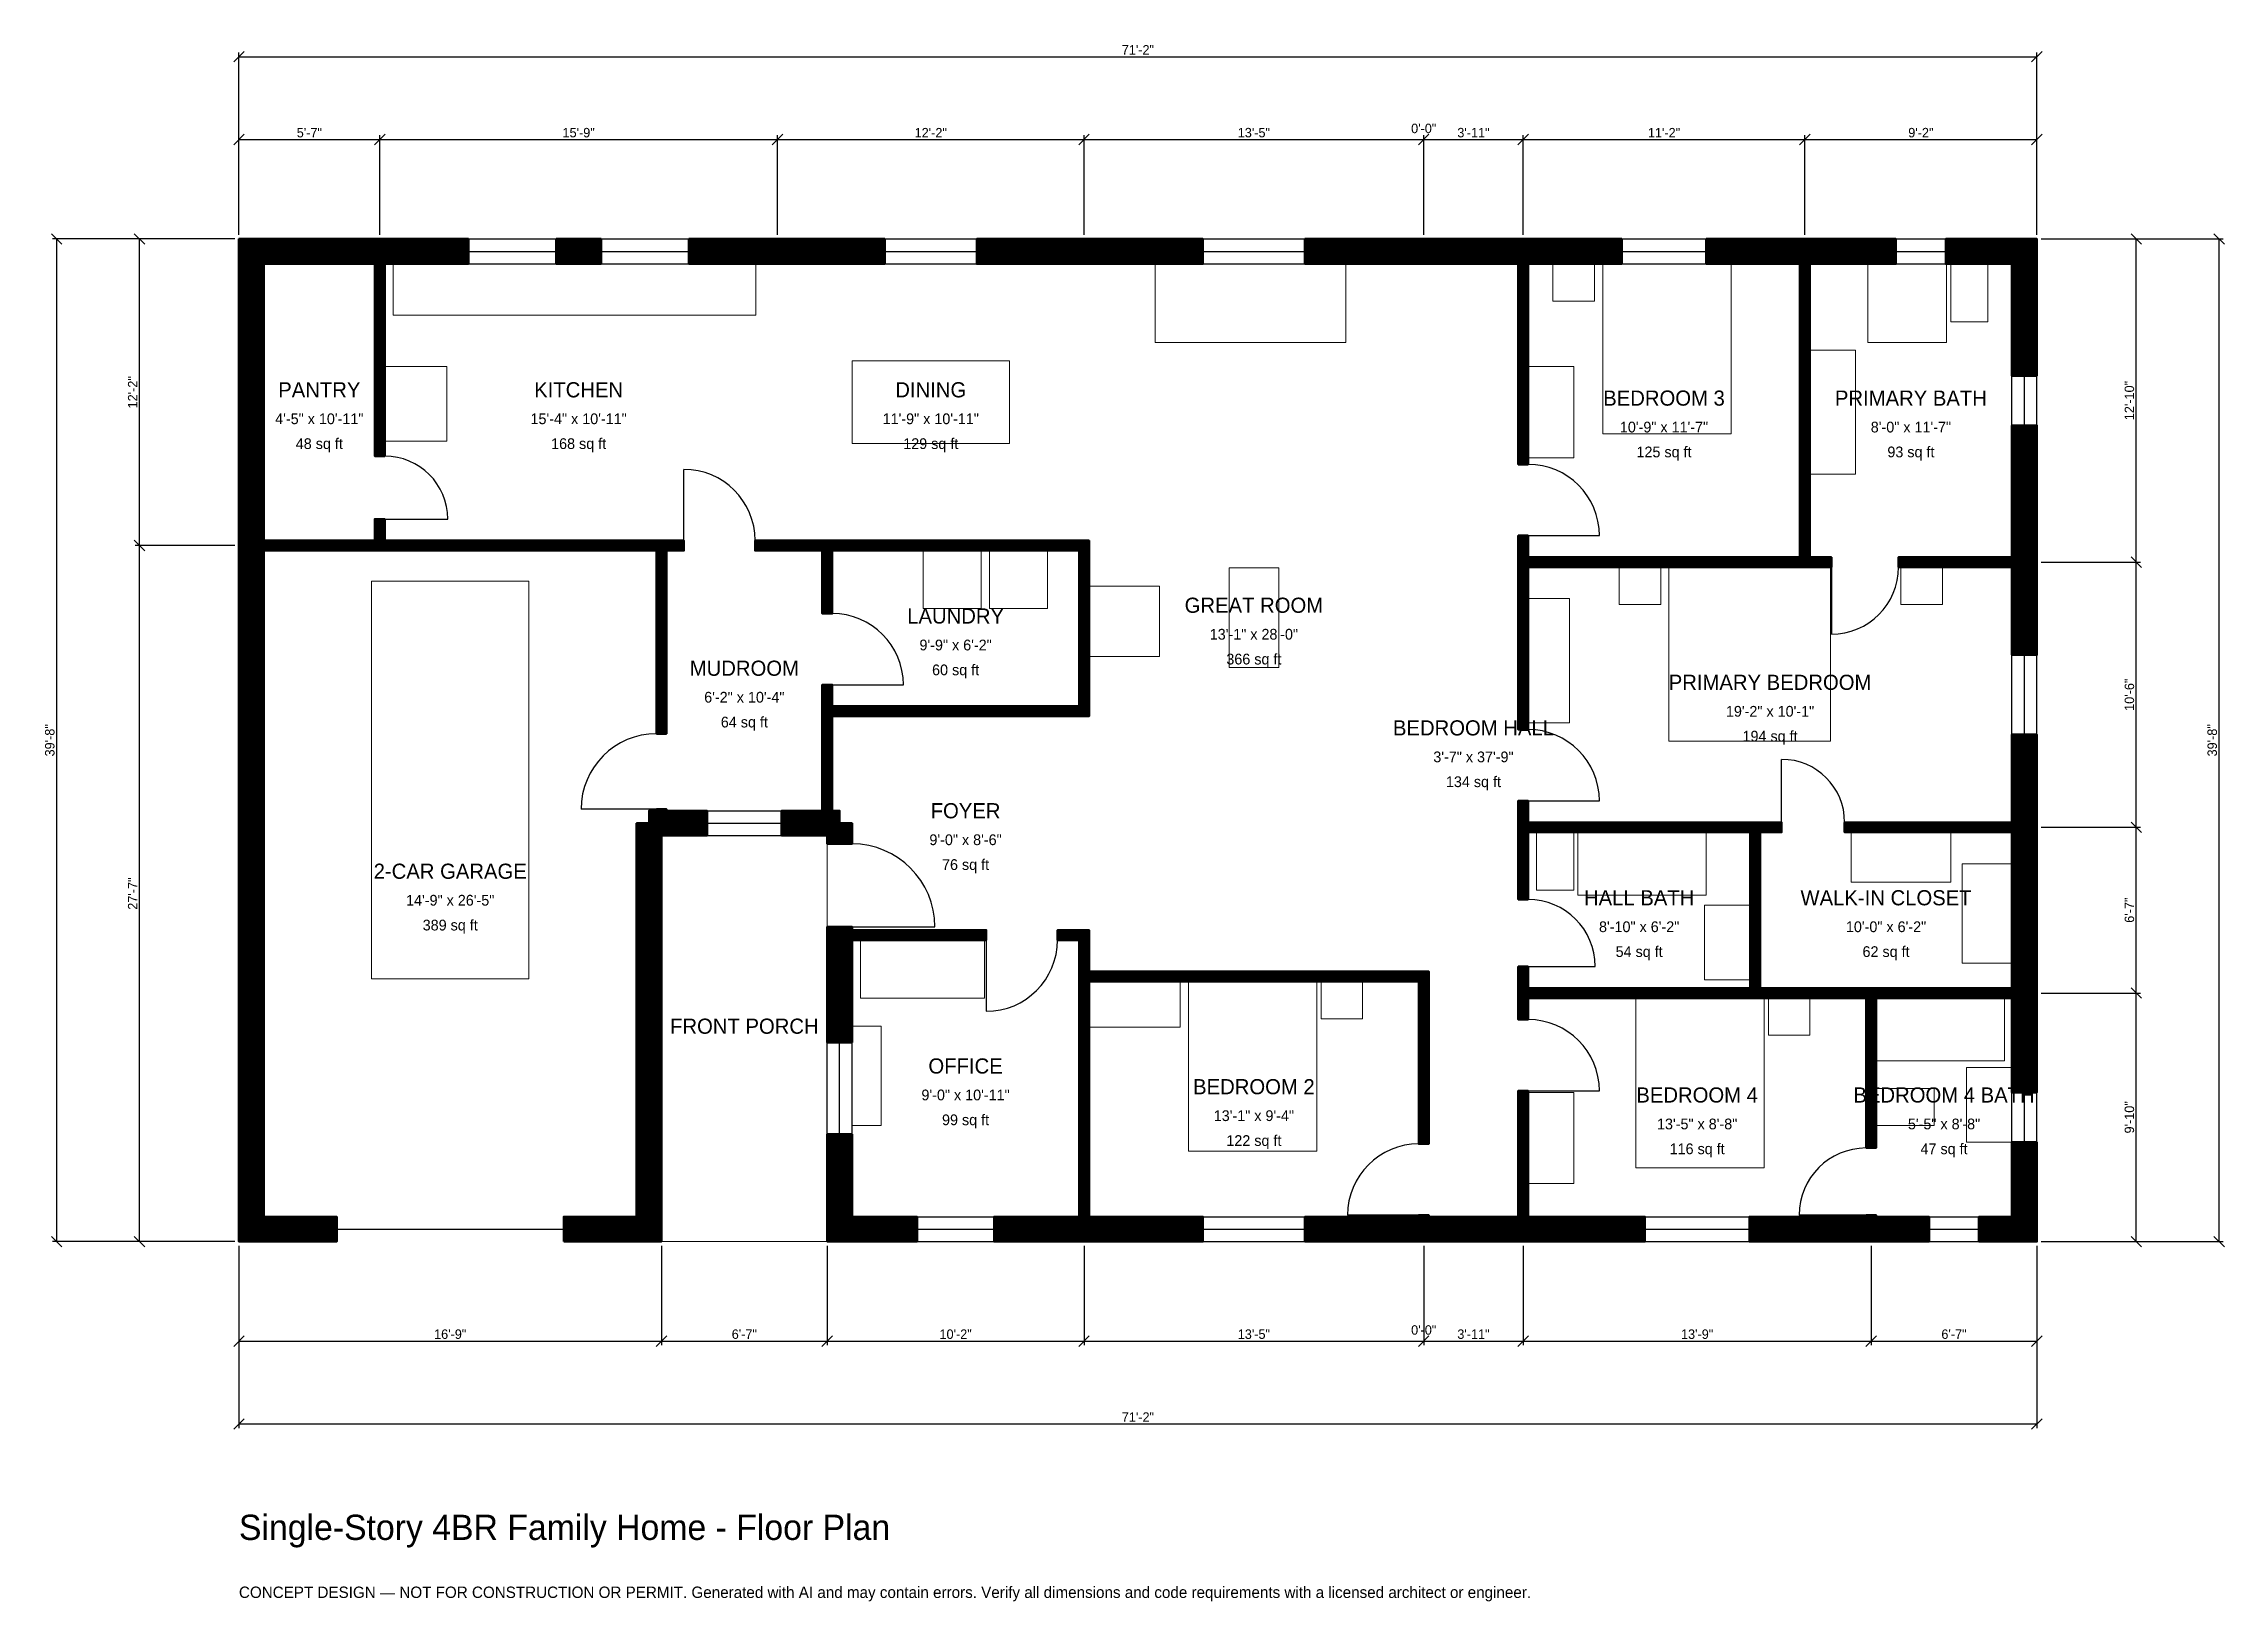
# Model space of a CAD drawing. Header units: inches. Extents: x -93 to 943, y -171 to 569.
import ezdxf
from ezdxf.enums import TextEntityAlignment as Align

# ---------------------------------------------------------------- set-up
doc = ezdxf.new("R2010")
doc.units = ezdxf.units.IN
doc.header["$MEASUREMENT"] = 0
doc.linetypes.add('DASHED', pattern=[0.6, 0.5, -0.1])
for name, color, linetype, lineweight in [('A-ANNO-DIMS', 1, 'Continuous', 13), ('A-ANNO-TEXT', 7, 'Continuous', 18), ('A-AREA-IDEN', 7, 'Continuous', 18), ('A-DOOR', 2, 'Continuous', 25), ('A-FLOR-FIXT', 9, 'Continuous', 13), ('A-FURN', 9, 'Continuous', 13), ('A-GLAZ', 4, 'Continuous', 25), ('A-SITE-PAVE', 8, 'Continuous', 13), ('A-WALL', 7, 'Continuous', 50), ('A-WALL-PATT', 8, 'Continuous', 13)]:
    doc.layers.add(name, color=color, linetype=linetype, lineweight=lineweight)
doc.dimstyles.new('PLAN', dxfattribs={"dimtxt": 4.5, "dimasz": 3, "dimexe": 2, "dimexo": 2, "dimgap": 1, "dimtad": 1, "dimdec": 0, "dimlunit": 4, "dimtsz": 2.5, "dimcen": 2.5, "dimclrd": 1, "dimclre": 1, "dimazin": 3, "dimtfac": 1, "dimtmove": 0, "dimatfit": 3})

msp = doc.modelspace()

# ---------------------------------------------------------------- hatches: boundary and pattern name
at = {"layer": 'A-WALL-PATT'}
h = msp.add_hatch(dxfattribs=at)
h.set_pattern_fill('ANSI31', color=8, scale=0.8)
h.paths.add_polyline_path([(154.3307, 0), (154.3307, 11.811), (188.9764, 11.811), (188.9764, 198.8189), (194.8819, 198.8189), (194.8819, 204.7244), (198.4252, 204.7244), (198.4252, 205.5118), (203.1496, 205.5118), (203.1496, 204.7244), (222.4409, 204.7244), (222.4409, 192.9134), (203.1496, 192.9134), (203.1496, 192.9133), (200.7874, 192.9133), (200.7874, 190.5512), (200.7874, 190.5512), (200.7874, 11.811), (200.7874, 11.811), (200.7874, 0), (200.7874, 0), (200.7874, 0), (188.9764, 0), (188.9764, 0), (154.3307, 0)])
h.paths.add_polyline_path([(11.811, 0), (11.811, 0), (0, 0), (0, 0), (0, 0), (0, 0), (0, 11.811), (0, 11.811), (0, 324.8031), (0, 328.3465), (0, 328.3465), (0, 333.0709), (0, 333.0709), (0, 336.6142), (0, 464.5669), (0, 464.5669), (0, 476.378), (0, 476.378), (0, 476.378), (0, 476.378), (11.811, 476.378), (11.811, 476.378), (61.0236, 476.378), (64.5669, 476.378), (64.5669, 476.378), (69.2913, 476.378), (69.2913, 476.378), (72.8346, 476.378), (109.0551, 476.378), (109.0551, 464.5669), (72.8346, 464.5669), (69.2913, 464.5669), (69.2913, 373.2283), (64.5669, 373.2283), (64.5669, 464.5669), (61.0236, 464.5669), (11.811, 464.5669), (11.811, 336.6142), (11.811, 333.0709), (64.5669, 333.0709), (64.5669, 343.3071), (69.2913, 343.3071), (69.2913, 333.0709), (198.4252, 333.0709), (203.1496, 333.0709), (211.4173, 333.0709), (211.4173, 328.3465), (203.1496, 328.3465), (203.1496, 241.3386), (198.4252, 241.3386), (198.4252, 328.3465), (69.2913, 328.3465), (64.5669, 328.3465), (11.811, 328.3465), (11.811, 324.8031), (11.811, 11.811), (46.4567, 11.811), (46.4567, 0), (11.811, 0)])
h.paths.add_polyline_path([(172.0472, 476.378), (172.0472, 464.5669), (150.7874, 464.5669), (150.7874, 476.378), (172.0472, 476.378)])
h.paths.add_polyline_path([(250, 476.378), (261.811, 476.378), (306.8898, 476.378), (306.8898, 464.5669), (261.811, 464.5669), (250, 464.5669), (213.7795, 464.5669), (213.7795, 476.378), (250, 476.378)])
h.paths.add_polyline_path([(395.6693, 476.378), (407.4803, 476.378), (458.0709, 476.378), (458.0709, 464.5669), (407.4803, 464.5669), (395.6693, 464.5669), (350.5906, 464.5669), (350.5906, 476.378), (395.6693, 476.378)])
h.paths.add_polyline_path([(568.8976, 476.378), (568.8976, 476.378), (604.3307, 476.378), (607.874, 476.378), (607.874, 476.378), (612.5984, 476.378), (612.5984, 476.378), (616.1417, 476.378), (657.0866, 476.378), (657.0866, 464.5669), (616.1417, 464.5669), (612.5984, 464.5669), (612.5984, 369.2913), (607.874, 369.2913), (607.874, 464.5669), (604.3307, 464.5669), (557.0866, 464.5669), (557.0866, 464.5669), (506.4961, 464.5669), (506.4961, 476.378), (568.8976, 476.378)])
h.paths.add_polyline_path([(738.189, 476.378), (741.7323, 476.378), (741.7323, 476.378), (746.4567, 476.378), (746.4567, 476.378), (750, 476.378), (787.4016, 476.378), (787.4016, 464.5669), (750, 464.5669), (746.4567, 464.5669), (746.4567, 325.1969), (756.6929, 325.1969), (756.6929, 320.4724), (746.4567, 320.4724), (741.7323, 320.4724), (612.5984, 320.4724), (612.5984, 243.3071), (607.874, 243.3071), (607.874, 320.4724), (607.874, 325.1969), (607.874, 335.4331), (612.5984, 335.4331), (612.5984, 325.1969), (741.7323, 325.1969), (741.7323, 464.5669), (738.189, 464.5669), (697.2441, 464.5669), (697.2441, 476.378), (738.189, 476.378)])
h.paths.add_polyline_path([(842.5197, 476.378), (842.5197, 476.378), (854.3307, 476.378), (854.3307, 476.378), (854.3307, 476.378), (854.3307, 464.5669), (854.3307, 464.5669), (854.3307, 411.4173), (842.5197, 411.4173), (842.5197, 464.5669), (811.0236, 464.5669), (811.0236, 476.378), (842.5197, 476.378)])
h.paths.add_polyline_path([(854.3307, 328.7402), (854.3307, 325.1969), (854.3307, 325.1969), (854.3307, 320.4724), (854.3307, 320.4724), (854.3307, 316.9291), (854.3307, 278.7402), (842.5197, 278.7402), (842.5197, 316.9291), (842.5197, 320.4724), (788.5827, 320.4724), (788.5827, 325.1969), (842.5197, 325.1969), (842.5197, 328.7402), (842.5197, 387.7953), (854.3307, 387.7953), (854.3307, 328.7402)])
h.paths.add_polyline_path([(854.3307, 202.7559), (854.3307, 199.2126), (854.3307, 199.2126), (854.3307, 194.4882), (854.3307, 194.4882), (854.3307, 190.9449), (854.3307, 124.0157), (854.3307, 120.4724), (854.3307, 120.4724), (854.3307, 115.748), (854.3307, 115.748), (854.3307, 112.2047), (854.3307, 70.8661), (842.5197, 70.8661), (842.5197, 112.2047), (842.5197, 115.748), (777.9528, 115.748), (777.9528, 44.4882), (773.2283, 44.4882), (773.2283, 115.748), (722.8346, 115.748), (718.1102, 115.748), (612.5984, 115.748), (612.5984, 105.5118), (607.874, 105.5118), (607.874, 115.748), (607.874, 120.4724), (607.874, 130.7087), (612.5984, 130.7087), (612.5984, 120.4724), (718.1102, 120.4724), (718.1102, 194.4882), (612.5984, 194.4882), (612.5984, 162.5984), (607.874, 162.5984), (607.874, 194.4882), (607.874, 199.2126), (607.874, 209.4488), (612.5984, 209.4488), (612.5984, 199.2126), (718.1102, 199.2126), (722.8346, 199.2126), (733.0709, 199.2126), (733.0709, 194.4882), (722.8346, 194.4882), (722.8346, 120.4724), (773.2283, 120.4724), (777.9528, 120.4724), (842.5197, 120.4724), (842.5197, 124.0157), (842.5197, 190.9449), (842.5197, 194.4882), (762.9921, 194.4882), (762.9921, 199.2126), (842.5197, 199.2126), (842.5197, 202.7559), (842.5197, 240.9449), (854.3307, 240.9449), (854.3307, 202.7559)])
h.paths.add_polyline_path([(854.3307, 11.811), (854.3307, 11.811), (854.3307, 0), (854.3307, 0), (854.3307, 0), (842.5197, 0), (842.5197, 0), (826.7717, 0), (826.7717, 11.811), (842.5197, 11.811), (842.5197, 47.2441), (854.3307, 47.2441), (854.3307, 11.811)])
h.paths.add_polyline_path([(781.4961, 0), (777.9528, 0), (777.9528, 0), (773.2283, 0), (773.2283, 0), (769.685, 0), (717.7165, 0), (717.7165, 11.811), (769.685, 11.811), (773.2283, 11.811), (773.2283, 12.5984), (777.9528, 12.5984), (777.9528, 11.811), (781.4961, 11.811), (803.1496, 11.811), (803.1496, 0), (781.4961, 0)])
h.paths.add_polyline_path([(616.1417, 0), (612.5984, 0), (612.5984, 0), (607.874, 0), (607.874, 0), (604.3307, 0), (568.8976, 0), (565.3543, 0), (565.3543, 0), (560.6299, 0), (560.6299, 0), (557.0866, 0), (506.4961, 0), (506.4961, 11.811), (557.0866, 11.811), (560.6299, 11.811), (560.6299, 12.5984), (565.3543, 12.5984), (565.3543, 11.811), (568.8976, 11.811), (604.3307, 11.811), (607.874, 11.811), (607.874, 71.6535), (612.5984, 71.6535), (612.5984, 11.811), (616.1417, 11.811), (668.1102, 11.811), (668.1102, 0), (616.1417, 0)])
h.paths.add_polyline_path([(407.4803, 0), (403.937, 0), (403.937, 0), (399.2126, 0), (399.2126, 0), (395.6693, 0), (358.8583, 0), (358.8583, 11.811), (395.6693, 11.811), (399.2126, 11.811), (399.2126, 123.622), (399.2126, 128.3465), (399.2126, 143.3071), (388.9764, 143.3071), (388.9764, 148.0315), (399.2126, 148.0315), (403.937, 148.0315), (403.937, 143.3071), (403.937, 128.3465), (560.6299, 128.3465), (565.3543, 128.3465), (565.3543, 123.622), (565.3543, 46.4567), (560.6299, 46.4567), (560.6299, 123.622), (403.937, 123.622), (403.937, 11.811), (407.4803, 11.811), (458.0709, 11.811), (458.0709, 0), (407.4803, 0)])
h.paths.add_polyline_path([(291.3386, 0), (291.3386, 0), (279.5276, 0), (279.5276, 0), (279.5275, 0), (279.5275, 11.811), (279.5276, 11.811), (279.5276, 50.9843), (291.3386, 50.9843), (291.3386, 11.811), (322.2441, 11.811), (322.2441, 0), (291.3386, 0)])
h.paths.add_polyline_path([(279.5276, 139.7638), (279.5276, 143.3071), (279.5275, 143.3071), (279.5275, 148.0315), (279.5276, 148.0315), (279.5276, 149.6063), (291.3386, 149.6063), (291.3386, 148.0315), (355.1181, 148.0315), (355.1181, 143.3071), (291.3386, 143.3071), (291.3386, 139.7638), (291.3386, 94.685), (279.5276, 94.685), (279.5276, 139.7638)])
h.paths.add_polyline_path([(279.5276, 190.5512), (279.5275, 190.5512), (279.5275, 192.9133), (277.1654, 192.9133), (277.1654, 192.9134), (257.874, 192.9134), (257.874, 204.7244), (277.1654, 204.7244), (277.1654, 249.6063), (277.1654, 254.3307), (277.1654, 264.5669), (281.8898, 264.5669), (281.8898, 254.3307), (399.2126, 254.3307), (399.2126, 328.3465), (281.8898, 328.3465), (281.8898, 298.4252), (277.1654, 298.4252), (277.1654, 328.3465), (258.2677, 328.3465), (253.5433, 328.3465), (245.2756, 328.3465), (245.2756, 333.0709), (253.5433, 333.0709), (258.2677, 333.0709), (277.1654, 333.0709), (281.8898, 333.0709), (399.2126, 333.0709), (403.937, 333.0709), (403.937, 328.3465), (403.937, 254.3307), (403.937, 249.6063), (399.2126, 249.6063), (281.8898, 249.6063), (281.8898, 204.7244), (285.4331, 204.7244), (285.4331, 198.8189), (291.3386, 198.8189), (291.3386, 188.9764), (279.5276, 188.9764), (279.5276, 190.5512)])

# ---------------------------------------------------------------- linework, layer by layer
at = {"layer": 'A-DOOR'}
for p, q in [((211.4173, 333.0709), (211.4173, 366.9291)), ((69.2913, 343.3071), (99.2126, 343.3071)), ((612.5984, 335.4331), (646.4567, 335.4331)), ((756.6929, 320.4724), (756.6929, 288.5827)), ((281.8898, 264.5669), (315.748, 264.5669)), ((733.0709, 199.2126), (733.0709, 229.1339)), ((612.5984, 209.4488), (646.4567, 209.4488)), ((198.4252, 205.5118), (162.5984, 205.5118)), ((291.3386, 149.6063), (330.7087, 149.6063)), ((355.1181, 143.3071), (355.1181, 109.4488)), ((612.5984, 130.7087), (644.4882, 130.7087)), ((612.5984, 71.6535), (646.4567, 71.6535)), ((560.6299, 12.5984), (526.7717, 12.5984)), ((773.2283, 12.5984), (741.3386, 12.5984))]:
    msp.add_line(p, q, dxfattribs=at)
at = {"layer": 'A-DOOR', "linetype": 'DASHED'}
msp.add_line((46.4567, 5.9055), (154.3307, 5.9055), dxfattribs=at)
at = {"layer": 'A-DOOR'}
for centre, radius, start, end in [((69.2913, 343.3071), 29.9213, 0, 90), ((211.4173, 333.0709), 33.8583, 0, 90), ((612.5984, 335.4331), 33.8583, 0, 90), ((756.6929, 320.4724), 31.8898, 270, 360), ((281.8898, 264.5669), 33.8583, 0, 90), ((198.4252, 205.5118), 35.8268, 90, 180), ((612.5984, 209.4488), 33.8583, 0, 90), ((733.0709, 199.2126), 29.9213, 0, 90), ((291.3386, 149.6063), 39.3701, 0, 90), ((612.5984, 130.7087), 31.8898, 0, 90), ((355.1181, 143.3071), 33.8583, 270, 360), ((612.5984, 71.6535), 33.8583, 0, 90), ((560.6299, 12.5984), 33.8583, 90, 180), ((773.2283, 12.5984), 31.8898, 90, 180)]:
    msp.add_arc(centre, radius, start, end, dxfattribs=at)
at = {"layer": 'A-FLOR-FIXT'}
for points in [[(73.2283, 440.1575), (245.6693, 440.1575), (245.6693, 464.5669), (73.2283, 464.5669)], [(774.0157, 427.1654), (811.4173, 427.1654), (811.4173, 464.5669), (774.0157, 464.5669)], [(813.3858, 437.0079), (831.1024, 437.0079), (831.1024, 464.5669), (813.3858, 464.5669)], [(746.4567, 364.5669), (768.1102, 364.5669), (768.1102, 423.622), (746.4567, 423.622)], [(616.5354, 166.9291), (634.252, 166.9291), (634.252, 194.4882), (616.5354, 194.4882)], [(636.2205, 164.5669), (697.2441, 164.5669), (697.2441, 194.4882), (636.2205, 194.4882)], [(696.4567, 124.4094), (718.1102, 124.4094), (718.1102, 159.8425), (696.4567, 159.8425)], [(777.9528, 85.8268), (838.9764, 85.8268), (838.9764, 115.748), (777.9528, 115.748)], [(777.9528, 55.1181), (805.5118, 55.1181), (805.5118, 72.8346), (777.9528, 72.8346)], [(820.8661, 47.2441), (842.5197, 47.2441), (842.5197, 82.6772), (820.8661, 82.6772)]]:
    msp.add_lwpolyline(points, close=True, dxfattribs=at)
at = {"layer": 'A-FURN'}
for points in [[(435.4331, 427.1654), (525.9843, 427.1654), (525.9843, 464.5669), (435.4331, 464.5669)], [(624.4094, 446.8504), (644.0945, 446.8504), (644.0945, 464.5669), (624.4094, 464.5669)], [(648.0315, 383.8583), (709.0551, 383.8583), (709.0551, 464.5669), (648.0315, 464.5669)], [(69.2913, 380.315), (98.8189, 380.315), (98.8189, 415.748), (69.2913, 415.748)], [(291.3386, 379.1339), (366.1417, 379.1339), (366.1417, 418.5039), (291.3386, 418.5039)], [(612.5984, 372.4409), (634.252, 372.4409), (634.252, 415.748), (612.5984, 415.748)], [(325.1969, 300.7874), (352.7559, 300.7874), (352.7559, 328.3465), (325.1969, 328.3465)], [(356.6929, 300.7874), (384.252, 300.7874), (384.252, 328.3465), (356.6929, 328.3465)], [(62.9921, 124.8031), (137.7953, 124.8031), (137.7953, 313.7795), (62.9921, 313.7795)], [(403.937, 277.9528), (437.4016, 277.9528), (437.4016, 311.4173), (403.937, 311.4173)], [(470.4724, 272.8346), (494.0945, 272.8346), (494.0945, 320.0787), (470.4724, 320.0787)], [(655.9055, 302.7559), (675.5906, 302.7559), (675.5906, 320.4724), (655.9055, 320.4724)], [(679.5276, 237.7953), (756.2992, 237.7953), (756.2992, 320.4724), (679.5276, 320.4724)], [(789.7638, 302.7559), (809.4488, 302.7559), (809.4488, 320.4724), (789.7638, 320.4724)], [(612.5984, 246.4567), (632.2835, 246.4567), (632.2835, 305.5118), (612.5984, 305.5118)], [(766.1417, 170.8661), (813.3858, 170.8661), (813.3858, 194.4882), (766.1417, 194.4882)], [(818.8976, 132.2835), (842.5197, 132.2835), (842.5197, 179.5276), (818.8976, 179.5276)], [(295.2756, 115.748), (354.3307, 115.748), (354.3307, 143.3071), (295.2756, 143.3071)], [(403.937, 101.9685), (447.2441, 101.9685), (447.2441, 123.622), (403.937, 123.622)], [(451.1811, 42.9134), (512.2047, 42.9134), (512.2047, 123.622), (451.1811, 123.622)], [(514.1732, 105.9055), (533.8583, 105.9055), (533.8583, 123.622), (514.1732, 123.622)], [(663.7795, 35.0394), (724.8031, 35.0394), (724.8031, 115.748), (663.7795, 115.748)], [(726.7717, 98.0315), (746.4567, 98.0315), (746.4567, 115.748), (726.7717, 115.748)], [(291.3386, 55.1181), (305.1181, 55.1181), (305.1181, 102.3622), (291.3386, 102.3622)], [(612.5984, 27.5591), (634.252, 27.5591), (634.252, 70.8661), (612.5984, 70.8661)]]:
    msp.add_lwpolyline(points, close=True, dxfattribs=at)
at = {"layer": 'A-GLAZ'}
for p, q in [((109.0551, 476.378), (150.7874, 476.378)), ((109.0551, 470.4724), (150.7874, 470.4724)), ((172.0472, 476.378), (213.7795, 476.378)), ((172.0472, 470.4724), (213.7795, 470.4724)), ((306.8898, 476.378), (350.5906, 476.378)), ((306.8898, 470.4724), (350.5906, 470.4724)), ((458.0709, 476.378), (506.4961, 476.378)), ((458.0709, 470.4724), (506.4961, 470.4724)), ((657.0866, 476.378), (697.2441, 476.378)), ((657.0866, 470.4724), (697.2441, 470.4724)), ((787.4016, 476.378), (811.0236, 476.378)), ((787.4016, 470.4724), (811.0236, 470.4724)), ((109.0551, 464.5669), (150.7874, 464.5669)), ((172.0472, 464.5669), (213.7795, 464.5669)), ((306.8898, 464.5669), (350.5906, 464.5669)), ((458.0709, 464.5669), (506.4961, 464.5669)), ((657.0866, 464.5669), (697.2441, 464.5669)), ((787.4016, 464.5669), (811.0236, 464.5669)), ((842.5197, 387.7953), (842.5197, 411.4173)), ((848.4252, 387.7953), (848.4252, 411.4173)), ((854.3307, 387.7953), (854.3307, 411.4173)), ((842.5197, 240.9449), (842.5197, 278.7402)), ((848.4252, 240.9449), (848.4252, 278.7402)), ((854.3307, 240.9449), (854.3307, 278.7402)), ((222.4409, 204.7244), (257.874, 204.7244)), ((222.4409, 198.8189), (257.874, 198.8189)), ((222.4409, 192.9134), (257.874, 192.9134)), ((279.5276, 50.9843), (279.5276, 94.685)), ((285.4331, 50.9843), (285.4331, 94.685)), ((291.3386, 50.9843), (291.3386, 94.685)), ((842.5197, 47.2441), (842.5197, 70.8661)), ((848.4252, 47.2441), (848.4252, 70.8661)), ((854.3307, 47.2441), (854.3307, 70.8661)), ((322.2441, 11.811), (358.8583, 11.811)), ((458.0709, 11.811), (506.4961, 11.811)), ((668.1102, 11.811), (717.7165, 11.811)), ((803.1496, 11.811), (826.7717, 11.811)), ((322.2441, 5.9055), (358.8583, 5.9055)), ((322.2441, 0), (358.8583, 0)), ((458.0709, 5.9055), (506.4961, 5.9055)), ((458.0709, 0), (506.4961, 0)), ((668.1102, 5.9055), (717.7165, 5.9055)), ((668.1102, 0), (717.7165, 0)), ((803.1496, 5.9055), (826.7717, 5.9055)), ((803.1496, 0), (826.7717, 0))]:
    msp.add_line(p, q, dxfattribs=at)
at = {"layer": 'A-SITE-PAVE', "linetype": 'DASHED'}
msp.add_lwpolyline([(200.7874, 0), (279.5276, 0), (279.5276, 192.9134), (200.7874, 192.9134)], close=True, dxfattribs=at)
at = {"layer": 'A-WALL'}
for points in [[(11.811, 0), (11.811, 0), (0, 0), (0, 0), (0, 0), (0, 0), (0, 11.811), (0, 11.811), (0, 324.8031), (0, 328.3465), (0, 328.3465), (0, 333.0709), (0, 333.0709), (0, 336.6142), (0, 464.5669), (0, 464.5669), (0, 476.378), (0, 476.378), (0, 476.378), (0, 476.378), (11.811, 476.378), (11.811, 476.378), (61.0236, 476.378), (64.5669, 476.378), (64.5669, 476.378), (69.2913, 476.378), (69.2913, 476.378), (72.8346, 476.378), (109.0551, 476.378), (109.0551, 464.5669), (72.8346, 464.5669), (69.2913, 464.5669), (69.2913, 373.2283), (64.5669, 373.2283), (64.5669, 464.5669), (61.0236, 464.5669), (11.811, 464.5669), (11.811, 336.6142), (11.811, 333.0709), (64.5669, 333.0709), (64.5669, 343.3071), (69.2913, 343.3071), (69.2913, 333.0709), (198.4252, 333.0709), (203.1496, 333.0709), (211.4173, 333.0709), (211.4173, 328.3465), (203.1496, 328.3465), (203.1496, 241.3386), (198.4252, 241.3386), (198.4252, 328.3465), (69.2913, 328.3465), (64.5669, 328.3465), (11.811, 328.3465), (11.811, 324.8031), (11.811, 11.811), (46.4567, 11.811), (46.4567, 0), (11.811, 0)], [(172.0472, 476.378), (172.0472, 464.5669), (150.7874, 464.5669), (150.7874, 476.378), (172.0472, 476.378)], [(250, 476.378), (261.811, 476.378), (306.8898, 476.378), (306.8898, 464.5669), (261.811, 464.5669), (250, 464.5669), (213.7795, 464.5669), (213.7795, 476.378), (250, 476.378)], [(395.6693, 476.378), (407.4803, 476.378), (458.0709, 476.378), (458.0709, 464.5669), (407.4803, 464.5669), (395.6693, 464.5669), (350.5906, 464.5669), (350.5906, 476.378), (395.6693, 476.378)], [(568.8976, 476.378), (568.8976, 476.378), (604.3307, 476.378), (607.874, 476.378), (607.874, 476.378), (612.5984, 476.378), (612.5984, 476.378), (616.1417, 476.378), (657.0866, 476.378), (657.0866, 464.5669), (616.1417, 464.5669), (612.5984, 464.5669), (612.5984, 369.2913), (607.874, 369.2913), (607.874, 464.5669), (604.3307, 464.5669), (557.0866, 464.5669), (557.0866, 464.5669), (506.4961, 464.5669), (506.4961, 476.378), (568.8976, 476.378)], [(738.189, 476.378), (741.7323, 476.378), (741.7323, 476.378), (746.4567, 476.378), (746.4567, 476.378), (750, 476.378), (787.4016, 476.378), (787.4016, 464.5669), (750, 464.5669), (746.4567, 464.5669), (746.4567, 325.1969), (756.6929, 325.1969), (756.6929, 320.4724), (746.4567, 320.4724), (741.7323, 320.4724), (612.5984, 320.4724), (612.5984, 243.3071), (607.874, 243.3071), (607.874, 320.4724), (607.874, 325.1969), (607.874, 335.4331), (612.5984, 335.4331), (612.5984, 325.1969), (741.7323, 325.1969), (741.7323, 464.5669), (738.189, 464.5669), (697.2441, 464.5669), (697.2441, 476.378), (738.189, 476.378)], [(842.5197, 476.378), (842.5197, 476.378), (854.3307, 476.378), (854.3307, 476.378), (854.3307, 476.378), (854.3307, 464.5669), (854.3307, 464.5669), (854.3307, 411.4173), (842.5197, 411.4173), (842.5197, 464.5669), (811.0236, 464.5669), (811.0236, 476.378), (842.5197, 476.378)], [(854.3307, 328.7402), (854.3307, 325.1969), (854.3307, 325.1969), (854.3307, 320.4724), (854.3307, 320.4724), (854.3307, 316.9291), (854.3307, 278.7402), (842.5197, 278.7402), (842.5197, 316.9291), (842.5197, 320.4724), (788.5827, 320.4724), (788.5827, 325.1969), (842.5197, 325.1969), (842.5197, 328.7402), (842.5197, 387.7953), (854.3307, 387.7953), (854.3307, 328.7402)], [(279.5276, 190.5512), (279.5275, 190.5512), (279.5275, 192.9133), (277.1654, 192.9133), (277.1654, 192.9134), (257.874, 192.9134), (257.874, 204.7244), (277.1654, 204.7244), (277.1654, 249.6063), (277.1654, 254.3307), (277.1654, 264.5669), (281.8898, 264.5669), (281.8898, 254.3307), (399.2126, 254.3307), (399.2126, 328.3465), (281.8898, 328.3465), (281.8898, 298.4252), (277.1654, 298.4252), (277.1654, 328.3465), (258.2677, 328.3465), (253.5433, 328.3465), (245.2756, 328.3465), (245.2756, 333.0709), (253.5433, 333.0709), (258.2677, 333.0709), (277.1654, 333.0709), (281.8898, 333.0709), (399.2126, 333.0709), (403.937, 333.0709), (403.937, 328.3465), (403.937, 254.3307), (403.937, 249.6063), (399.2126, 249.6063), (281.8898, 249.6063), (281.8898, 204.7244), (285.4331, 204.7244), (285.4331, 198.8189), (291.3386, 198.8189), (291.3386, 188.9764), (279.5276, 188.9764), (279.5276, 190.5512)], [(854.3307, 202.7559), (854.3307, 199.2126), (854.3307, 199.2126), (854.3307, 194.4882), (854.3307, 194.4882), (854.3307, 190.9449), (854.3307, 124.0157), (854.3307, 120.4724), (854.3307, 120.4724), (854.3307, 115.748), (854.3307, 115.748), (854.3307, 112.2047), (854.3307, 70.8661), (842.5197, 70.8661), (842.5197, 112.2047), (842.5197, 115.748), (777.9528, 115.748), (777.9528, 44.4882), (773.2283, 44.4882), (773.2283, 115.748), (722.8346, 115.748), (718.1102, 115.748), (612.5984, 115.748), (612.5984, 105.5118), (607.874, 105.5118), (607.874, 115.748), (607.874, 120.4724), (607.874, 130.7087), (612.5984, 130.7087), (612.5984, 120.4724), (718.1102, 120.4724), (718.1102, 194.4882), (612.5984, 194.4882), (612.5984, 162.5984), (607.874, 162.5984), (607.874, 194.4882), (607.874, 199.2126), (607.874, 209.4488), (612.5984, 209.4488), (612.5984, 199.2126), (718.1102, 199.2126), (722.8346, 199.2126), (733.0709, 199.2126), (733.0709, 194.4882), (722.8346, 194.4882), (722.8346, 120.4724), (773.2283, 120.4724), (777.9528, 120.4724), (842.5197, 120.4724), (842.5197, 124.0157), (842.5197, 190.9449), (842.5197, 194.4882), (762.9921, 194.4882), (762.9921, 199.2126), (842.5197, 199.2126), (842.5197, 202.7559), (842.5197, 240.9449), (854.3307, 240.9449), (854.3307, 202.7559)], [(154.3307, 0), (154.3307, 11.811), (188.9764, 11.811), (188.9764, 198.8189), (194.8819, 198.8189), (194.8819, 204.7244), (198.4252, 204.7244), (198.4252, 205.5118), (203.1496, 205.5118), (203.1496, 204.7244), (222.4409, 204.7244), (222.4409, 192.9134), (203.1496, 192.9134), (203.1496, 192.9133), (200.7874, 192.9133), (200.7874, 190.5512), (200.7874, 190.5512), (200.7874, 11.811), (200.7874, 11.811), (200.7874, 0), (200.7874, 0), (200.7874, 0), (188.9764, 0), (188.9764, 0), (154.3307, 0)], [(279.5276, 139.7638), (279.5276, 143.3071), (279.5275, 143.3071), (279.5275, 148.0315), (279.5276, 148.0315), (279.5276, 149.6063), (291.3386, 149.6063), (291.3386, 148.0315), (355.1181, 148.0315), (355.1181, 143.3071), (291.3386, 143.3071), (291.3386, 139.7638), (291.3386, 94.685), (279.5276, 94.685), (279.5276, 139.7638)], [(407.4803, 0), (403.937, 0), (403.937, 0), (399.2126, 0), (399.2126, 0), (395.6693, 0), (358.8583, 0), (358.8583, 11.811), (395.6693, 11.811), (399.2126, 11.811), (399.2126, 123.622), (399.2126, 128.3465), (399.2126, 143.3071), (388.9764, 143.3071), (388.9764, 148.0315), (399.2126, 148.0315), (403.937, 148.0315), (403.937, 143.3071), (403.937, 128.3465), (560.6299, 128.3465), (565.3543, 128.3465), (565.3543, 123.622), (565.3543, 46.4567), (560.6299, 46.4567), (560.6299, 123.622), (403.937, 123.622), (403.937, 11.811), (407.4803, 11.811), (458.0709, 11.811), (458.0709, 0), (407.4803, 0)], [(616.1417, 0), (612.5984, 0), (612.5984, 0), (607.874, 0), (607.874, 0), (604.3307, 0), (568.8976, 0), (565.3543, 0), (565.3543, 0), (560.6299, 0), (560.6299, 0), (557.0866, 0), (506.4961, 0), (506.4961, 11.811), (557.0866, 11.811), (560.6299, 11.811), (560.6299, 12.5984), (565.3543, 12.5984), (565.3543, 11.811), (568.8976, 11.811), (604.3307, 11.811), (607.874, 11.811), (607.874, 71.6535), (612.5984, 71.6535), (612.5984, 11.811), (616.1417, 11.811), (668.1102, 11.811), (668.1102, 0), (616.1417, 0)], [(291.3386, 0), (291.3386, 0), (279.5276, 0), (279.5276, 0), (279.5275, 0), (279.5275, 11.811), (279.5276, 11.811), (279.5276, 50.9843), (291.3386, 50.9843), (291.3386, 11.811), (322.2441, 11.811), (322.2441, 0), (291.3386, 0)], [(854.3307, 11.811), (854.3307, 11.811), (854.3307, 0), (854.3307, 0), (854.3307, 0), (842.5197, 0), (842.5197, 0), (826.7717, 0), (826.7717, 11.811), (842.5197, 11.811), (842.5197, 47.2441), (854.3307, 47.2441), (854.3307, 11.811)], [(781.4961, 0), (777.9528, 0), (777.9528, 0), (773.2283, 0), (773.2283, 0), (769.685, 0), (717.7165, 0), (717.7165, 11.811), (769.685, 11.811), (773.2283, 11.811), (773.2283, 12.5984), (777.9528, 12.5984), (777.9528, 11.811), (781.4961, 11.811), (803.1496, 11.811), (803.1496, 0), (781.4961, 0)]]:
    msp.add_lwpolyline(points, close=True, dxfattribs=at)

# ---------------------------------------------------------------- texts
at = {"layer": 'A-ANNO-TEXT'}
for s, height, p in [('Single-Story 4BR Family Home - Floor Plan', 12, (0, -141.7323)), ('CONCEPT DESIGN — NOT FOR CONSTRUCTION OR PERMIT. Generated with AI and may contain errors. Verify all dimensions and code requirements with a licensed architect or engineer.', 5.4, (0, -169.2913))]:
    msp.add_text(s, height=height, dxfattribs=at).set_placement(p)
at = {"layer": 'A-AREA-IDEN'}
for s, height, p in [('PANTRY', 7.2, (38.189, 404.7244)), ('KITCHEN', 7.2, (161.4173, 404.7244)), ('DINING', 7.2, (328.7402, 404.7244)), ('BEDROOM 3', 7.2, (677.1654, 400.7874)), ('PRIMARY BATH', 7.2, (794.4882, 400.7874)), ('4\'-5" x 10\'-11"', 5.1, (38.189, 390.9449)), ('15\'-4" x 10\'-11"', 5.1, (161.4173, 390.9449)), ('11\'-9" x 10\'-11"', 5.1, (328.7402, 390.9449)), ('10\'-9" x 11\'-7"', 5.1, (677.1654, 387.0079)), ('8\'-0" x 11\'-7"', 5.1, (794.4882, 387.0079)), ('48 sq ft', 5.1, (38.189, 379.1339)), ('168 sq ft', 5.1, (161.4173, 379.1339)), ('129 sq ft', 5.1, (328.7402, 379.1339)), ('125 sq ft', 5.1, (677.1654, 375.1969)), ('93 sq ft', 5.1, (794.4882, 375.1969)), ('LAUNDRY', 7.2, (340.5512, 297.2441)), ('GREAT ROOM', 7.2, (482.2835, 302.3622)), ('13\'-1" x 28\'-0"', 5.1, (482.2835, 288.5827)), ('9\'-9" x 6\'-2"', 5.1, (340.5512, 283.4646)), ('MUDROOM', 7.2, (240.1575, 272.4409)), ('60 sq ft', 5.1, (340.5512, 271.6535)), ('366 sq ft', 5.1, (482.2835, 276.7717)), ('PRIMARY BEDROOM', 7.2, (727.5591, 265.748)), ('6\'-2" x 10\'-4"', 5.1, (240.1575, 258.6614)), ('64 sq ft', 5.1, (240.1575, 246.8504)), ('19\'-2" x 10\'-1"', 5.1, (727.5591, 251.9685)), ('BEDROOM HALL', 7.2, (586.6142, 244.0945)), ('194 sq ft', 5.1, (727.5591, 240.1575)), ('3\'-7" x 37\'-9"', 5.1, (586.6142, 230.315)), ('134 sq ft', 5.1, (586.6142, 218.5039)), ('FOYER', 7.2, (345.2756, 204.7244)), ('9\'-0" x 8\'-6"', 5.1, (345.2756, 190.9449)), ('2-CAR GARAGE', 7.2, (100.3937, 175.9843)), ('76 sq ft', 5.1, (345.2756, 179.1339)), ('HALL BATH', 7.2, (665.3543, 163.3858)), ('WALK-IN CLOSET', 7.2, (782.6772, 163.3858)), ('14\'-9" x 26\'-5"', 5.1, (100.3937, 162.2047)), ('389 sq ft', 5.1, (100.3937, 150.3937)), ('8\'-10" x 6\'-2"', 5.1, (665.3543, 149.6063)), ('10\'-0" x 6\'-2"', 5.1, (782.6772, 149.6063)), ('54 sq ft', 5.1, (665.3543, 137.7953)), ('62 sq ft', 5.1, (782.6772, 137.7953)), ('FRONT PORCH', 7.2, (240.1575, 102.3622)), ('OFFICE', 7.2, (345.2756, 83.4646)), ('BEDROOM 2', 7.2, (482.2835, 73.622)), ('BEDROOM 4', 7.2, (692.9134, 69.685)), ('BEDROOM 4 BATH', 7.2, (810.2362, 69.685)), ('9\'-0" x 10\'-11"', 5.1, (345.2756, 69.685)), ('13\'-1" x 9\'-4"', 5.1, (482.2835, 59.8425)), ('99 sq ft', 5.1, (345.2756, 57.874)), ('13\'-5" x 8\'-8"', 5.1, (692.9134, 55.9055)), ('5\'-5" x 8\'-8"', 5.1, (810.2362, 55.9055)), ('122 sq ft', 5.1, (482.2835, 48.0315)), ('116 sq ft', 5.1, (692.9134, 44.0945)), ('47 sq ft', 5.1, (810.2362, 44.0945))]:
    msp.add_text(s, height=height, dxfattribs=at).set_placement(p, align=Align.MIDDLE_CENTER)

# ---------------------------------------------------------------- dimensions: what is measured, and where the dimension line sits
at = {"layer": 'A-ANNO-DIMS'}
for base, p1, p2, text in [((0, 562.9921), (0, 476.378), (854.3307, 476.378), '71\'-2"'), ((0, 523.622), (0, 476.378), (66.9291, 476.378), '5\'-7"'), ((66.9291, 523.622), (66.9291, 476.378), (255.9055, 476.378), '15\'-9"'), ((255.9055, 523.622), (255.9055, 476.378), (401.5748, 476.378), '12\'-2"'), ((401.5748, 523.622), (401.5748, 476.378), (562.9921, 476.378), '13\'-5"'), ((562.9921, 523.622), (562.9921, 476.378), (562.9921, 476.378), '0\'-0"'), ((562.9921, 523.622), (562.9921, 476.378), (610.2362, 476.378), '3\'-11"'), ((610.2362, 523.622), (610.2362, 476.378), (744.0945, 476.378), '11\'-2"'), ((744.0945, 523.622), (744.0945, 476.378), (854.3307, 476.378), '9\'-2"'), ((0, -47.2441), (0, 0), (200.7874, 0), '16\'-9"'), ((0, -86.6142), (0, 0), (854.3307, 0), '71\'-2"'), ((200.7874, -47.2441), (200.7874, 0), (279.5276, 0), '6\'-7"'), ((279.5276, -47.2441), (279.5276, 0), (401.5748, 0), '10\'-2"'), ((401.5748, -47.2441), (401.5748, 0), (562.9921, 0), '13\'-5"'), ((562.9921, -47.2441), (562.9921, 0), (562.9921, 0), '0\'-0"'), ((562.9921, -47.2441), (562.9921, 0), (610.2362, 0), '3\'-11"'), ((610.2362, -47.2441), (610.2362, 0), (775.5906, 0), '13\'-9"'), ((775.5906, -47.2441), (775.5906, 0), (854.3307, 0), '6\'-7"')]:
    msp.add_linear_dim(base=base, p1=p1, p2=p2, text=text, dimstyle='PLAN', dxfattribs=at).render()
for base, p1, p2, text in [((-86.6142, 0), (0, 0), (0, 476.378), '39\'-8"'), ((-47.2441, 330.7087), (0, 330.7087), (0, 476.378), '12\'-2"'), ((901.5748, 322.8346), (854.3307, 322.8346), (854.3307, 476.378), '12\'-10"'), ((940.9449, 0), (854.3307, 0), (854.3307, 476.378), '39\'-8"'), ((-47.2441, 0), (0, 0), (0, 330.7087), '27\'-7"'), ((901.5748, 196.8504), (854.3307, 196.8504), (854.3307, 322.8346), '10\'-6"'), ((901.5748, 118.1102), (854.3307, 118.1102), (854.3307, 196.8504), '6\'-7"'), ((901.5748, 0), (854.3307, 0), (854.3307, 118.1102), '9\'-10"')]:
    msp.add_linear_dim(base=base, p1=p1, p2=p2, angle=90, text=text, dimstyle='PLAN', dxfattribs=at).render()

doc.saveas('drawing.dxf')
